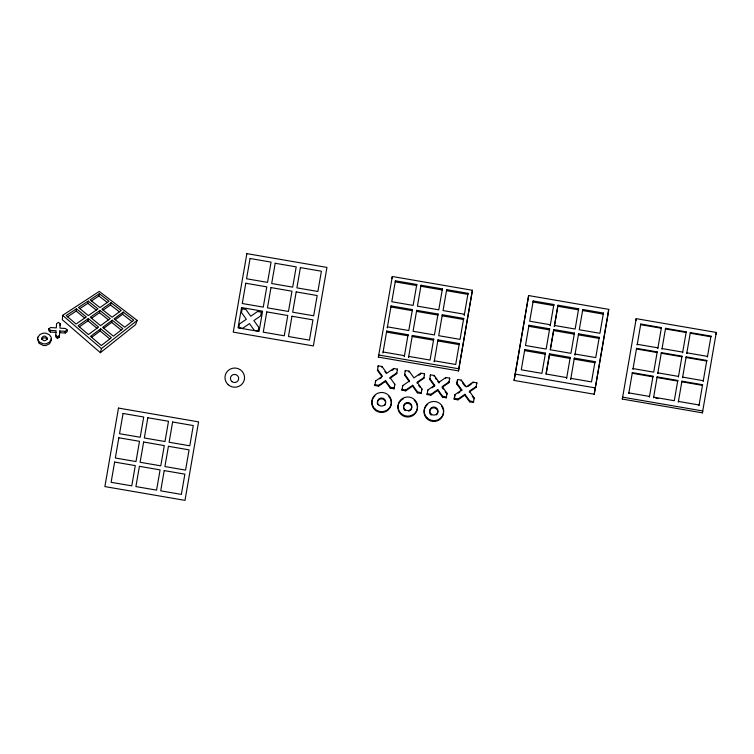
<?xml version="1.0" encoding="UTF-8"?>
<svg xmlns="http://www.w3.org/2000/svg" width="754" height="754" viewBox="0 0 754 754"><rect width="100%" height="100%" fill="white"/><g stroke="black" fill="none" stroke-linecap="round" stroke-linejoin="round"><path stroke-width="1.13" d="M60.113 325.568L60.197 323.843L58.501 322.354L56.616 323.607L56.296 327.896L50.678 327.538L48.727 328.829L48.718 330.544L50.405 332.08L55.956 332.429M50.405 332.08L50.424 330.365L48.727 328.829M51.272 340.243L51.3 338.555M50.424 330.365L56.088 330.733L55.692 336.868L57.427 338.442L59.359 337.104L59.736 330.959L65.372 331.326L67.257 330.026L65.513 328.499L59.924 328.131L60.197 323.843M57.427 338.442L57.502 336.755L55.749 335.181M59.359 337.104L59.443 335.417L57.502 336.755M59.736 330.959L59.651 332.665L65.24 333.023L67.106 331.722L67.257 330.026M62.629 315.332L62.356 319.753L100.386 352.683L135.55 324.663L137.162 320.422L99.274 291.421L62.629 315.332L101.441 348.612L100.386 352.683M65.24 333.023L65.372 331.326M51.263 340.337L49.613 343.692L46.126 345.398A8.285 8.115 8.3 0 1 43.082 345.436L38.925 343.202L37.709 338.819M67.577 316.765L76.192 311.044L76.456 308.81L86.314 316.944L76.079 324.013L66.173 315.568L76.456 308.81M378.395 357.123L378.706 355.002L458.8 368.8L458.498 370.921L378.395 357.123L392.306 276.501L472.409 290.29L458.498 370.921M385.558 380.61L385.435 381.458L378.602 386.171L374.832 385.52L374.955 384.672L378.725 385.322L385.558 380.61L390.402 387.33L390.28 388.178L394.05 388.828L394.813 384.286L389.969 377.556L396.802 372.844L396.679 373.692L389.846 378.404M375.473 381.816L375.596 380.977L382.419 376.255L377.575 369.535L377.452 370.384L381.694 376.265M378.093 366.68L378.216 365.831L381.995 366.482L386.84 373.211L393.663 368.489L397.443 369.14L397.32 369.988M391.995 278.622L392.306 276.501M378.602 386.171L378.725 385.322M386.708 331.053L386.548 332.109L407.914 335.784L408.065 334.729L386.708 331.053L382.919 353.042M381.873 367.33L381.995 366.482M391.062 305.926L390.902 306.991L412.259 310.667L412.419 309.602L391.062 305.926L387.273 327.924L387.433 326.859L408.791 330.544L412.419 309.602M395.407 280.808L395.256 281.864L416.613 285.54L416.774 284.484L395.407 280.808L391.788 301.741L413.145 305.417L416.774 284.484M393.663 368.489L393.541 369.337L391.835 370.516M394.05 388.828L394.172 387.98L390.402 387.33M394.691 385.134L394.813 384.286M412.683 385.285L412.561 386.133L405.737 390.845L401.957 390.195L402.08 389.347L405.859 389.997L412.683 385.285L417.527 392.005L417.405 392.853L421.184 393.503L421.948 388.951L417.103 382.231L423.927 377.518L423.805 378.367L416.981 383.079M402.598 386.491L402.721 385.643L409.545 380.93L404.7 374.201L404.578 375.049L409.422 381.778L409.545 380.93M405.218 371.354L405.341 370.506L409.12 371.156L413.965 377.877L420.789 373.164L424.568 373.814L424.445 374.663M412.334 335.464L412.184 336.52L433.541 340.205L433.701 339.14L412.334 335.464L408.555 357.462L408.706 356.397L430.072 360.073L433.701 339.14M416.689 310.337L416.538 311.402L437.895 315.078L438.046 314.022L416.689 310.337L413.06 331.279L434.427 334.955L438.046 314.022M421.043 285.219L420.892 286.275L442.249 289.96L442.4 288.895L421.043 285.219L417.414 306.152L438.771 309.828L442.4 288.895M405.737 390.845L405.859 389.997M408.998 372.005L409.12 371.156M420.789 373.164L420.666 374.012L418.96 375.19M421.184 393.503L421.307 392.655L417.527 392.005M421.825 389.799L421.948 388.951M437.801 389.601L437.678 390.449L430.854 395.171L427.075 394.521L427.198 393.673L430.977 394.323L437.801 389.601L442.645 396.331L442.523 397.179L446.302 397.829L447.065 393.277L442.221 386.557L449.045 381.844L448.922 382.693L442.098 387.405L443.305 389.083M427.716 390.817L427.838 389.969L434.672 385.256L429.827 378.527L429.695 379.375L434.54 386.105L431.985 387.867M430.336 375.68L430.468 374.832L434.238 375.483L439.082 382.203L438.96 383.051L437.754 381.373M437.97 339.875L437.81 340.94L459.177 344.616L459.327 343.551L437.97 339.875L434.191 361.873L434.342 360.808L455.699 364.493L459.327 343.551M442.325 314.757L442.164 315.813L463.522 319.489L463.682 318.433L442.325 314.757L438.696 335.69L460.053 339.366L463.682 318.433M430.854 395.171L430.977 394.323M434.115 376.331L434.238 375.483M446.67 289.63L446.519 290.695L467.876 294.371L468.036 293.315L446.67 289.63L443.05 310.563L464.407 314.248L464.247 315.304L468.036 293.315M434.54 386.105L434.672 385.256M445.784 378.338L445.916 377.49L449.686 378.14L449.563 378.989M446.302 397.829L446.425 396.981L442.645 396.331M446.943 394.125L447.065 393.277M454.332 398.338L458.102 398.989L464.935 394.276L464.803 395.124L457.98 399.837L454.2 399.186L454.973 394.644L461.797 389.922L456.952 383.202L457.593 379.498L461.373 380.148L466.217 386.877L473.041 382.165L476.82 382.815L476.688 383.663M454.973 394.644L454.2 399.186M461.797 389.922L461.674 390.77L456.83 384.05L456.952 383.202M457.593 379.498L456.83 384.05M457.98 399.837L458.102 398.989M461.241 380.996L461.373 380.148M469.224 392.071L476.047 387.358L476.179 386.51L469.346 391.222L474.191 397.952L473.427 402.504L469.648 401.854L469.78 401.005L464.935 394.276M472.918 383.013L473.041 382.165M473.427 402.504L473.55 401.656L469.78 401.005M474.068 398.8L474.191 397.952M514.105 380.44L528.639 295.568L608.732 309.366L607.809 315.728L594.209 394.229L514.105 380.44L528.639 295.568M524.784 349.554L524.624 350.61L545.283 354.173L545.444 353.108L524.784 349.554L521.278 369.799L541.928 373.362L545.444 353.108M528.997 325.257L528.837 326.312L549.496 329.875L549.647 328.81L528.997 325.257L525.481 345.502L546.141 349.064L549.647 328.81M533.201 300.959L533.05 302.015L553.709 305.577L553.86 304.512L533.201 300.959L529.694 321.204L550.354 324.767L550.194 325.822L553.86 304.512M549.421 354.88L549.572 353.824L570.231 357.377L570.081 358.442L549.421 354.88L546.103 374.003L566.725 377.622M553.625 330.582L553.785 329.526L574.444 333.079L574.284 334.145L553.625 330.582L550.316 349.705M557.988 305.229L554.331 326.539L557.988 305.229L578.648 308.782L578.497 309.847L557.837 306.284M574.36 358.093L574.209 359.149L594.868 362.712L595.019 361.647L574.36 358.093L570.703 379.394L570.853 378.338L591.513 381.892L595.019 361.647M578.572 333.796L578.422 334.851L599.072 338.414L599.232 337.349L578.572 333.796L574.906 355.096L575.066 354.041L595.726 357.594L599.232 337.349M582.785 309.498L582.625 310.554L603.285 314.116L603.445 313.051L582.785 309.498L579.27 329.743L599.93 333.306L603.445 313.051M594.209 394.229L608.732 309.366M622.323 399.073L622.597 397.16L702.7 410.958L702.417 412.862L622.323 399.073L636.206 318.659L716.3 332.448L716.017 334.361M635.924 320.563L636.206 318.659M632.352 372.636L632.257 373.277L652.917 376.83L653.002 376.199L632.352 372.636L628.751 393.522L628.836 392.891L649.496 396.444L649.401 397.075L653.002 376.199M636.555 348.339L636.461 348.979L657.12 352.533L657.215 351.901L636.555 348.339L632.955 369.224L633.049 368.593L653.709 372.146L657.215 351.901M640.768 324.041L640.674 324.682L661.333 328.235L661.428 327.604L640.768 324.041L637.168 344.927L637.262 344.295L657.922 347.848M657.139 376.906L657.045 377.547L677.705 381.1L677.799 380.468L657.139 376.906L653.539 397.792L653.633 397.151L674.283 400.713L677.799 380.468M661.352 352.608L661.258 353.249L681.918 356.802L682.002 356.171L661.352 352.608L657.742 373.494L657.837 372.862L678.496 376.416M665.556 328.31L665.462 328.951L686.121 332.505L686.215 331.873L665.556 328.31L661.955 349.196M681.927 381.175L681.833 381.816L702.492 385.369L702.587 384.738L681.927 381.175L678.327 402.061L678.421 401.42L699.081 404.983M686.14 356.878L686.046 357.519L706.705 361.072L706.8 360.44L686.14 356.878L682.54 377.763M690.344 332.58L690.259 333.221L710.909 336.774L711.003 336.143L690.344 332.58L686.743 353.466L686.837 352.825L707.497 356.388L707.403 357.019L711.003 336.143M79.849 308.631L87.85 303.325L88.199 301.072L97.992 308.876L88.303 315.568L78.454 307.491L88.199 301.072M79.377 326.821L87.945 320.808L88.322 318.603L98.595 327.085L88.425 334.55L78.105 325.737L88.322 318.603M374.832 385.52L375.596 380.977M377.452 370.384L378.216 365.831M396.679 373.692L397.443 369.14M408.065 334.729L404.285 356.717L404.436 355.662L383.079 351.986M401.957 390.195L402.721 385.643M404.578 375.049L405.341 370.506M423.805 378.367L424.568 373.814M427.075 394.521L427.838 389.969M429.695 379.375L430.468 374.832M448.922 382.693L449.686 378.14M458.8 368.8L472.409 290.29M476.047 387.358L476.82 382.815M546.066 374.069L549.572 353.824M553.785 329.526L550.279 349.771L570.929 353.334L574.444 333.079M566.565 378.687L570.231 357.377M578.648 308.782L575.142 329.036L554.482 325.474M657.827 348.489L661.428 327.604M678.402 377.047L682.002 356.171M686.215 331.873L682.615 352.749L682.709 352.118L662.05 348.565M698.986 405.614L702.587 384.738M706.8 360.44L703.19 381.317L703.284 380.685L682.634 377.123M702.417 412.862L716.3 332.448M91.479 300.921L98.915 295.992L99.358 293.73L109.085 301.214L99.886 307.566L90.103 299.828L99.358 293.73M91.573 318.254L99.519 312.674L99.99 310.459L110.188 318.574L100.565 325.634L90.31 317.217L99.99 310.459M91.677 337.311L100.188 330.968L100.687 328.819L111.394 337.66L101.319 345.539L90.537 336.341L100.687 328.819M103.128 310.139L110.508 304.965L111.064 302.74L121.168 310.507L112.054 317.198L101.875 309.149L111.064 302.74M103.788 328.282L111.677 322.401L112.261 320.233L122.883 328.687L113.354 336.133L102.657 327.359L112.261 320.233M115.249 319.734L122.563 314.277L123.232 312.099L133.75 320.186L124.73 327.236L114.137 318.848L123.232 312.099M47.134 339.253L47.295 338.81A1.885 1.847 8.3 0 0 47.257 337.877L45.278 336.227A3.497 3.431 8.3 0 0 43.289 336.341L41.64 337.99A1.885 1.847 8.3 0 0 41.659 338.923L43.647 340.591A3.525 3.45 8.3 0 0 45.4 340.563L47.134 339.253A2.262 2.215 8.3 0 0 46.654 338.621L45.297 337.924A3.459 3.393 8.3 0 0 43.317 338.037L42.658 338.367A2.432 2.385 8.3 0 0 41.809 339.309M101.441 348.612L137.162 320.422M379.733 378.876L381.439 377.697M439.082 382.203L445.916 377.49M458.262 393.136L459.968 391.957M467.8 386.548L471.212 384.191M655.829 398.187L658.129 398.583M515.039 374.078L595.132 387.867M98.915 295.992L107.275 302.458M110.508 304.965L119.386 311.826M122.563 314.277L131.978 321.572M87.85 303.325L96.267 310.064M99.519 312.674L108.472 319.837M111.677 322.401L121.177 330.016M76.192 311.044L84.665 318.084M87.945 320.808L96.955 328.282M100.188 330.968L109.782 338.923M462.456 382.683L464.879 386.039M472.249 396.274L473.465 397.961M464.803 395.124L469.648 401.854M435.331 378.008L436.538 379.686M445.124 391.609L446.34 393.286M437.678 390.449L442.523 397.179M418.79 385.596L420.006 387.283M412.561 386.133L417.405 392.853M384.898 371.534L386.105 373.211M385.435 381.458L390.28 388.178M414.229 400.327A9.774 9.585 8.3 0 1 414.078 414.691A9.774 9.585 8.3 0 1 399.563 412.711A9.774 9.585 8.3 0 1 403.249 398.828M405.096 410.619A4.128 4.053 8.3 0 1 404.464 404.728A4.128 4.053 8.3 0 1 410.496 404.54A4.128 4.053 8.3 0 1 410.308 410.459M409.233 411.128A4.128 4.053 8.3 0 1 408.838 411.269M441.561 406.123A9.774 9.585 8.3 0 1 439.968 419.375A9.774 9.585 8.3 0 1 426.406 418.131A9.774 9.585 8.3 0 1 427.188 404.804M431.222 415.124A4.128 4.053 8.3 0 1 430.581 409.224A4.128 4.053 8.3 0 1 436.623 409.036A4.128 4.053 8.3 0 1 436.434 414.954M388.753 396.463A9.774 9.585 8.3 0 1 388.159 410.006A9.774 9.585 8.3 0 1 374.352 409.347A9.774 9.585 8.3 0 1 374.945 395.803M377.669 404.502A4.128 4.053 8.3 0 1 379.187 399.507A4.128 4.053 8.3 0 1 384.474 400.148A4.128 4.053 8.3 0 1 384.757 405.36M118.482 408.074L104.881 486.584L184.984 500.373L198.585 421.872L118.482 408.074M114.627 462.051L111.121 482.306L131.78 485.859L135.286 465.614L114.627 462.051M118.84 437.763L115.334 458.008L135.993 461.561L139.499 441.316L118.84 437.763M123.053 413.465L119.547 433.71L140.197 437.263L143.712 417.019L123.053 413.465M139.424 466.321L135.909 486.575L156.568 490.128L160.084 469.883L139.424 466.321M143.628 442.023L140.121 462.277L160.781 465.831L164.287 445.586L143.628 442.023M147.841 417.735L144.334 437.98L164.994 441.533L168.5 421.288L147.841 417.735M164.212 470.59L160.706 490.845L181.365 494.398L184.871 474.153L164.212 470.59M168.425 446.293L164.909 466.547L185.569 470.1L189.075 449.855L168.425 446.293M172.628 421.995L169.122 442.249L189.782 445.803L193.288 425.558L172.628 421.995M246.869 253.627L233.259 332.128L313.362 345.926L326.963 267.416L246.869 253.627M241.572 307.566L238.057 327.839L259.056 331.449L262.571 311.185L241.572 307.566M245.785 283.24L242.27 303.513L263.269 307.132L266.784 286.859L245.785 283.24M250.064 258.499L246.549 278.773L267.547 282.382L271.063 262.119L250.064 258.499M239.499 323.984L238.858 327.679L242.637 328.329L249.461 323.617L254.305 330.346L258.085 330.997L258.726 327.293L253.881 320.563L260.705 315.851L261.346 312.147L257.576 311.496L250.743 316.218L245.898 309.489L242.128 308.838L241.478 312.542L246.332 319.262L239.499 323.984M266.775 311.902L263.259 332.175L284.258 335.794L287.774 315.521L266.775 311.902M270.988 287.585L267.472 307.849L288.471 311.468L291.987 291.204L270.988 287.585M275.201 263.259L271.685 283.532L292.684 287.142L296.199 266.878L275.201 263.259M291.968 316.246L288.462 336.51L309.46 340.129L312.967 319.866L291.968 316.246M296.181 291.921L292.675 312.194L313.673 315.803L317.189 295.54L296.181 291.921M300.403 267.604L296.887 287.868L317.886 291.487L321.402 271.214L300.403 267.604M37.889 337.226L37.775 337.726A4.458 4.373 8.3 0 0 37.86 339.705L39.444 342.118L42.959 343.749A8.379 8.209 8.3 0 0 46.117 343.73L49.142 342.429L51.14 339.639A4.477 4.383 8.3 0 0 51.093 337.179L49.481 334.833L46.032 333.259A8.379 8.209 8.3 0 0 42.959 333.259L39.962 334.503L37.889 337.226M401.071 413.475A9.774 9.585 8.3 0 0 417.301 408.847A9.774 9.585 8.3 0 0 405.03 397.349A9.774 9.585 8.3 0 0 401.071 413.475M405.068 409.658A4.128 4.053 8.3 0 0 411.778 407.254A4.128 4.053 8.3 0 0 406.274 402.74A4.128 4.053 8.3 0 0 405.068 409.658M427.198 417.97A9.774 9.585 8.3 0 0 443.427 413.352A9.774 9.585 8.3 0 0 431.147 401.844A9.774 9.585 8.3 0 0 427.198 417.97M431.194 414.153A4.128 4.053 8.3 0 0 437.904 411.75A4.128 4.053 8.3 0 0 432.391 407.245A4.128 4.053 8.3 0 0 431.194 414.153M228.264 384.757A9.774 9.585 8.3 0 0 244.334 379.62A9.774 9.585 8.3 0 0 231.695 368.508A9.774 9.585 8.3 0 0 228.264 384.757M231.912 381.581A4.128 4.053 8.3 0 0 238.622 379.177A4.128 4.053 8.3 0 0 233.109 374.663A4.128 4.053 8.3 0 0 231.912 381.581M374.945 408.97A9.774 9.585 8.3 0 0 391.175 404.351A9.774 9.585 8.3 0 0 378.904 392.843A9.774 9.585 8.3 0 0 374.945 408.97M378.951 405.162A4.128 4.053 8.3 0 0 385.652 402.759A4.128 4.053 8.3 0 0 380.148 398.244A4.128 4.053 8.3 0 0 378.951 405.162"/></g></svg>
